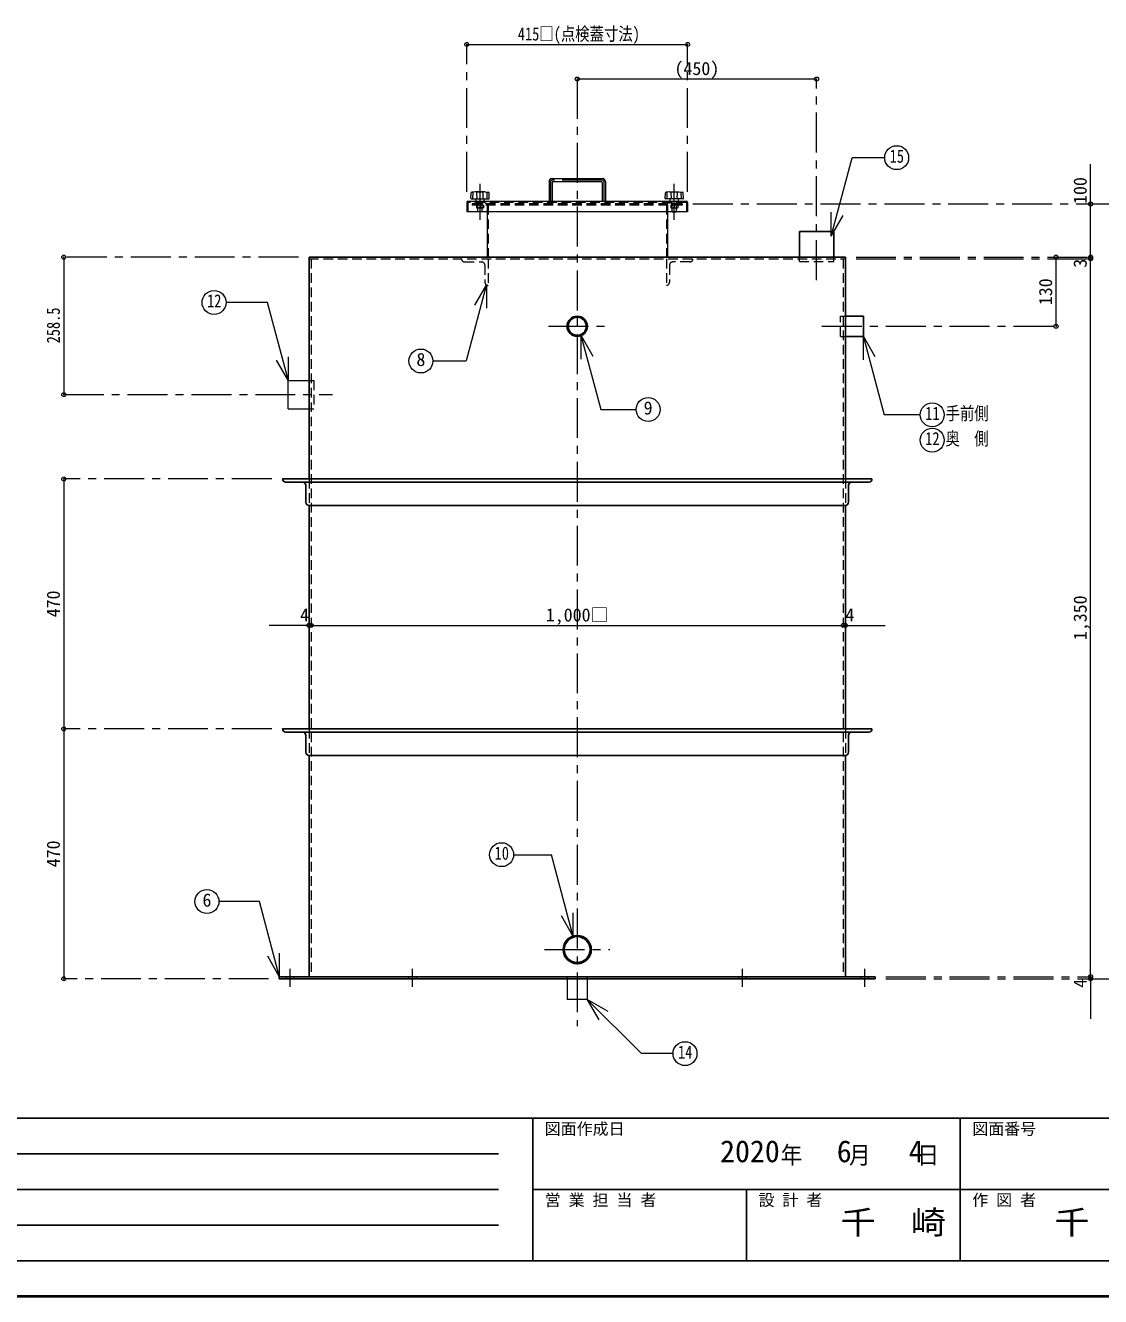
# Model space of a CAD drawing. Units: millimetres at full size, sheet at 1:15. Extents: x -3184 to 2891, y -2037 to 2178.
# Drawn here: x -1184 to 837, y -2037 to 353 of the extents above; entities that cross this region are included whole.
import ezdxf
from ezdxf.enums import TextEntityAlignment as Align

# ---------------------------------------------------------------- set-up
doc = ezdxf.new("R2010")
doc.units = ezdxf.units.MM
doc.header["$LTSCALE"] = 15
doc.header["$PDMODE"] = 32
doc.header["$PDSIZE"] = 7.5
doc.linetypes.add('CHAIN1', pattern=[8, 5, -1, 1, -1])
doc.linetypes.add('DASHED1', pattern=[1.8, 1.2, -0.6])
doc.layers.add('0-0', color=7, linetype='Continuous', lineweight=18)
doc.styles.add('ＭＳ ゴシック', font='')
doc.styles.get('ＭＳ ゴシック').set_extended_font_data('MS Gothic')

msp = doc.modelspace()

# ---------------------------------------------------------------- linework, layer by layer
at = {"layer": '0-0', "color": 4, "linetype": 'CHAIN1', "lineweight": 9}
for p, q in [((-354.2, 40.37), (-354.2, 317.37)), ((60.8, 40.37), (60.8, 317.37)), ((-146.7, 252.37), (-146.7, -1528.63)), ((303.3, -125.63), (303.3, 252.37)), ((-329.2, -12.63), (-329.2, 54.97)), ((-196.7, 59.37), (-196.7, 22.37)), ((-99.7, 62.37), (-193.7, 62.37)), ((-96.7, 59.37), (-96.7, 22.37)), ((35.8, -12.63), (35.8, 54.97)), ((70.8, 17.37), (883.3, 17.37)), ((-670.7, -82.63), (-1111.7, -82.63)), ((377.3, -82.63), (818.3, -82.63)), ((377.3, -85.63), (818.3, -85.63)), ((-200.7, -212.63), (-92.7, -212.63)), ((313.3, -212.63), (753.3, -212.63)), ((-1111.7, -341.13), (-606.7, -341.13)), ((-720.7, -499.63), (-1111.7, -499.63)), ((-720.7, -969.63), (-1111.7, -969.63)), ((-208.2, -1384.63), (-85.2, -1384.63)), ((-686.7, -1420.63), (-686.7, -1454.63)), ((-456.7, -1420.63), (-456.7, -1454.63)), ((163.3, -1420.63), (163.3, -1454.63)), ((393.3, -1420.63), (393.3, -1454.63)), ((-726.7, -1439.63), (-1111.7, -1439.63)), ((433.3, -1435.63), (818.3, -1435.63)), ((433.3, -1439.63), (883.3, -1439.63))]:
    msp.add_line(p, q, dxfattribs=at)
at = {"layer": '0-0', "color": 4, "lineweight": 9}
for p, q in [((-354.2, 317.37), (60.8, 317.37)), ((303.3, 252.37), (-146.7, 252.37)), ((818.3, -82.63), (818.3, 92.37)), ((-316.2, 2.37), (-316.2, -82.63)), ((22.8, 2.37), (22.8, -82.63)), ((-1111.7, -82.63), (-1111.7, -341.13)), ((753.3, -212.63), (753.3, -82.63)), ((818.3, -82.63), (818.3, -85.63)), ((818.3, -1435.63), (818.3, -85.63)), ((-646.7, -775.13), (-725.7, -775.13)), ((-646.7, -775.13), (353.3, -775.13)), ((353.3, -775.13), (432.3, -775.13)), ((818.3, -1435.63), (818.3, -1514.63))]:
    msp.add_line(p, q, dxfattribs=at)
at = {"layer": '0-0'}
for p, q in [((330.74, -42.99), (370.24, 104.43)), ((431.23, 104.43), (370.24, 104.43)), ((-199.7, 59.37), (-199.7, 22.37)), ((-193.7, 65.37), (-99.7, 65.37)), ((-193.7, 57.87), (-193.7, 22.37)), ((-192.2, 59.37), (-101.2, 59.37)), ((-99.7, 57.87), (-99.7, 22.37)), ((-93.7, 59.37), (-93.7, 22.37)), ((-346.37, 27.58), (-346.03, 38.1)), ((-345.97, 27.17), (-312.43, 27.17)), ((-338.61, 39.96), (-344.52, 39.65)), ((-342.75, 27.17), (-342.36, 38.81)), ((-320.21, 39.97), (-338.19, 39.97)), ((-336.83, 22.74), (-337.2, 27.17)), ((-334.69, 27.17), (-335.07, 38.81)), ((-323.72, 27.17), (-323.33, 38.81)), ((-321.57, 22.74), (-321.2, 27.17)), ((-319.79, 39.96), (-313.89, 39.65)), ((-315.65, 27.17), (-316.04, 38.81)), ((-312.03, 27.58), (-312.37, 38.1)), ((18.63, 27.58), (18.97, 38.1)), ((52.57, 27.17), (19.03, 27.17)), ((26.39, 39.96), (20.48, 39.65)), ((22.25, 27.17), (22.64, 38.81)), ((26.81, 39.97), (44.79, 39.97)), ((28.17, 22.74), (27.8, 27.17)), ((30.31, 27.17), (29.93, 38.81)), ((41.28, 27.17), (41.67, 38.81)), ((43.43, 22.74), (43.8, 27.17)), ((45.21, 39.96), (51.11, 39.65)), ((49.35, 27.17), (48.96, 38.81)), ((52.97, 27.58), (52.63, 38.1)), ((-354.2, 20.37), (-354.2, 2.37)), ((60.8, 2.37), (-354.2, 2.37)), ((-352.2, 22.37), (58.8, 22.37)), ((60.8, 20.37), (60.8, 2.37)), ((330.74, -42.99), (330.74, 2.01)), ((330.74, -42.99), (353.24, -4.02)), ((-317.1, -133.78), (-355.71, -277.87)), ((-317.1, -133.78), (-339.6, -172.76)), ((-317.1, -133.78), (-317.1, -178.78)), ((-728.73, -167.75), (-806.78, -167.75)), ((-689.25, -315.1), (-728.73, -167.75)), ((-139.94, -229.54), (-139.94, -274.54)), ((-139.94, -229.54), (-117.44, -268.51)), ((390.47, -230.41), (412.97, -269.38)), ((390.47, -230.41), (390.47, -275.41)), ((390.47, -230.41), (430.33, -379.17)), ((-689.25, -315.1), (-711.75, -276.12)), ((-689.25, -315.1), (-689.25, -270.1)), ((-417.96, -277.87), (-355.71, -277.87)), ((-689.7, -367.63), (-689.7, -314.63)), ((-689.7, -314.63), (-650.7, -314.63)), ((-689.7, -367.63), (-650.7, -367.63)), ((498.1, -379.17), (430.33, -379.17)), ((-266.3, -1206.2), (-195.3, -1206.2)), ((-154.01, -1360.29), (-195.3, -1206.2)), ((-744.01, -1294.38), (-820.12, -1294.38)), ((-705.99, -1436.27), (-744.01, -1294.38)), ((-154.01, -1360.29), (-176.51, -1321.32)), ((-154.01, -1360.29), (-154.01, -1315.29)), ((-705.99, -1436.27), (-728.49, -1397.3)), ((-705.99, -1436.27), (-705.99, -1391.27)), ((-165.7, -1439.63), (-165.7, -1478.63)), ((-127.7, -1439.63), (-127.7, -1478.63)), ((-127.7, -1478.63), (-165.7, -1478.63)), ((-128.41, -1477.91), (-89.44, -1500.41)), ((-128.41, -1477.91), (-105.91, -1516.88)), ((-128.41, -1477.91), (-26, -1580.31)), ((33.4, -1580.31), (-26, -1580.31))]:
    msp.add_line(p, q, dxfattribs=at)
at = {"layer": '0-0', "color": 4, "linetype": 'DASHED1', "lineweight": 9}
for p, q in [((-352.2, 19.37), (-352.2, 2.37)), ((57.8, 20.37), (-351.2, 20.37)), ((-344.2, 17.37), (-344.2, 15.37)), ((50.8, 17.37), (-344.2, 17.37)), ((50.8, 15.37), (-344.2, 15.37)), ((-339.2, 20.37), (-339.2, 17.37)), ((-335.7, 15.07), (-335.7, 10.37)), ((-334.2, 15.37), (-334.2, 22.37)), ((-333.2, 2.87), (-333.2, 22.37)), ((-325.2, 2.87), (-333.2, 2.87)), ((-332.7, 2.37), (-333.2, 2.87)), ((-329.2, 15.07), (-329.2, 10.37)), ((-325.2, 2.87), (-325.7, 2.37)), ((-325.2, 2.87), (-325.2, 22.37)), ((-324.2, 15.37), (-324.2, 22.37)), ((-322.95, 9.87), (-322.7, 10.37)), ((-322.7, 15.07), (-322.7, 10.37)), ((-319.2, 20.37), (-319.2, 17.37)), ((-316.2, 14.37), (-316.2, 2.37)), ((-314.2, 15.37), (-314.2, -85.63)), ((20.8, 15.37), (20.8, -85.63)), ((22.8, 14.37), (22.8, 2.37)), ((25.8, 20.37), (25.8, 17.37)), ((29.3, 15.07), (29.3, 10.37)), ((29.55, 9.87), (29.3, 10.37)), ((30.8, 15.37), (30.8, 22.37)), ((31.8, 2.87), (31.8, 22.37)), ((31.8, 2.87), (32.3, 2.37)), ((31.8, 2.87), (39.8, 2.87)), ((35.8, 15.07), (35.8, 10.37)), ((39.3, 2.37), (39.8, 2.87)), ((39.8, 2.87), (39.8, 22.37)), ((40.8, 15.37), (40.8, 22.37)), ((42.3, 15.07), (42.3, 10.37)), ((45.8, 20.37), (45.8, 17.37)), ((50.8, 17.37), (50.8, 15.37)), ((58.8, 19.37), (58.8, 2.37)), ((-650.7, -314.63), (-641.7, -314.63)), ((-641.7, -314.63), (-641.7, -367.63)), ((-650.7, -367.63), (-641.7, -367.63)), ((-693.7, -1435.63), (-693.7, -1439.63)), ((-679.7, -1435.63), (-679.7, -1439.63)), ((-165.7, -1439.63), (-165.7, -1435.63)), ((-127.7, -1439.63), (-127.7, -1435.63)), ((386.3, -1435.63), (386.3, -1439.63)), ((400.3, -1435.63), (400.3, -1439.63))]:
    msp.add_line(p, q, dxfattribs=at)
at = {"layer": '0-0', "color": 5, "lineweight": 25}
for p, q in [((270.8, -82.63), (270.8, -34.63)), ((-650.7, -82.63), (-650.7, -499.63)), ((-650.7, -82.63), (357.3, -82.63)), ((357.3, -82.63), (357.3, -499.63)), ((357.3, -193.63), (391.3, -193.63)), ((391.3, -231.63), (391.3, -193.63)), ((357.3, -231.63), (391.3, -231.63)), ((407.3, -499.63), (-700.7, -499.63)), ((401.3, -505.63), (-694.7, -505.63)), ((-656.7, -543.63), (-656.7, -511.63)), ((363.3, -543.63), (363.3, -511.63)), ((-650.7, -549.63), (-650.7, -969.63)), ((-650.7, -549.63), (357.3, -549.63)), ((357.3, -549.63), (357.3, -969.63)), ((407.3, -969.63), (-700.7, -969.63)), ((401.3, -975.63), (-694.7, -975.63)), ((-656.7, -1013.63), (-656.7, -981.63)), ((363.3, -1013.63), (363.3, -981.63)), ((-650.7, -1019.63), (-650.7, -1435.63)), ((-650.7, -1019.63), (357.3, -1019.63)), ((357.3, -1019.63), (357.3, -1435.63)), ((-706.7, -1435.63), (-706.7, -1439.63)), ((-706.7, -1435.63), (413.3, -1435.63)), ((-706.7, -1439.63), (413.3, -1439.63)), ((413.3, -1435.63), (413.3, -1439.63))]:
    msp.add_line(p, q, dxfattribs=at)
at = {"layer": '0-0', "linetype": 'DASHED1'}
for p, q in [((-650.7, -85.63), (357.3, -85.63)), ((-646.7, -85.63), (-646.7, -1435.63)), ((-358.2, -91.63), (-326.2, -91.63)), ((-314.2, -85.63), (-314.2, -135.63)), ((20.8, -85.63), (20.8, -135.63)), ((64.8, -91.63), (32.8, -91.63)), ((270.8, -90.63), (270.8, -82.63)), ((353.3, -85.63), (353.3, -1435.63)), ((-320.2, -97.63), (-320.2, -129.63)), ((26.8, -97.63), (26.8, -129.63)), ((348.3, -193.63), (357.3, -193.63)), ((348.3, -231.63), (348.3, -193.63)), ((348.3, -231.63), (357.3, -231.63)), ((-650.7, -499.63), (-650.7, -549.63)), ((357.3, -499.63), (357.3, -549.63)), ((-650.7, -969.63), (-650.7, -1019.63)), ((357.3, -969.63), (357.3, -1019.63)), ((-463.7, -1435.63), (-463.7, -1439.63)), ((-449.7, -1435.63), (-449.7, -1439.63)), ((156.3, -1435.63), (156.3, -1439.63)), ((170.3, -1435.63), (170.3, -1439.63))]:
    msp.add_line(p, q, dxfattribs=at)
at = {"layer": '0-0', "color": 6, "lineweight": 25}
for p, q in [((-3116.7, -1701.77), (2823.3, -1701.77)), ((-230.27, -1969.63), (-230.27, -1701.77)), ((573.3, -1701.77), (573.3, -1969.63)), ((-1687.42, -1768.74), (-294.56, -1768.74)), ((-294.56, -1835.7), (-1687.42, -1835.7)), ((2823.3, -1835.7), (-230.27, -1835.7)), ((171.51, -1969.63), (171.51, -1835.7)), ((-294.56, -1902.67), (-1687.42, -1902.67)), ((2823.3, -1969.63), (-3116.7, -1969.63))]:
    msp.add_line(p, q, dxfattribs=at)
at = {"layer": '0-0', "color": 1, "lineweight": 40}
msp.add_line((2890.8, -2037.13), (-3184.2, -2037.13), dxfattribs=at)
at = {"layer": '0-0', "color": 4, "linetype": 'DASHED1', "lineweight": 9}
for points in [[(-322.95, 9.87), (-335.45, 9.87), (-335.7, 10.37)], [(29.55, 9.87), (42.05, 9.87), (42.3, 10.37)]]:
    msp.add_lwpolyline(points, dxfattribs=at)
at = {"layer": '0-0', "color": 5, "lineweight": 25}
msp.add_lwpolyline([(335.8, -82.63), (335.8, -34.63), (270.8, -34.63)], dxfattribs=at)
at = {"layer": '0-0', "linetype": 'DASHED1'}
msp.add_lwpolyline([(270.8, -90.63), (335.8, -90.63), (335.8, -82.63)], dxfattribs=at)
at = {"layer": '0-0'}
msp.add_lwpolyline([(-139.94, -229.54), (-102.54, -369.1), (-35.93, -369.1)], dxfattribs=at)
at = {"layer": '0-0', "color": 4, "lineweight": 9}
msp.add_lwpolyline([(-1111.7, -499.63), (-1111.7, -969.63), (-1111.7, -1439.63)], dxfattribs=at)
at = {"layer": '0-0'}
for centre in [(453.73, 104.43), (-829.28, -167.75), (-440.46, -277.87), (-13.43, -369.1), (520.6, -379.17), (520.6, -426.67), (-288.8, -1206.2), (-842.62, -1294.38), (55.9, -1580.31)]:
    msp.add_circle(centre, 22.5, dxfattribs=at)
at = {"layer": '0-0', "color": 5, "lineweight": 25}
for centre, radius in [((-146.7, -212.63), 19), ((-146.7, -212.63), 17), ((-146.7, -1384.63), 26.5), ((-146.7, -1384.63), 24.3)]:
    msp.add_circle(centre, radius, dxfattribs=at)
at = {"layer": '0-0'}
for centre, radius, start, end in [((-193.7, 59.37), 6, 90, 180), ((-192.2, 57.87), 1.5, 90, 180), ((-101.2, 57.87), 1.5, 0, 90), ((-99.7, 59.37), 6, 0, 90), ((-345.97, 27.57), 0.4, 178.15415, 270), ((-344.43, 38.05), 1.6, 93.01913, 178.15415), ((-344.81, 37.51), 1.66, 93.02757, 128.73305), ((-344.74, 31.2), 7.97, 72.62002, 91.09064), ((-338.19, 31.97), 8, 90, 93.01913), ((-334.67, 38.82), 0.4, 97.29873, 181.90915), ((-329.2, -3.9), 43.47, 82.70127, 97.29873), ((-323.73, 38.82), 0.4, 358.09085, 82.70127), ((-320.21, 31.97), 8, 86.98087, 90), ((-313.66, 31.2), 7.97, 88.90936, 107.37998), ((-313.97, 38.05), 1.6, 1.84585, 86.98087), ((-313.6, 37.51), 1.66, 51.26695, 86.97243), ((-312.43, 27.57), 0.4, 270, 1.84585), ((19.03, 27.57), 0.4, 178.15415, 270), ((20.57, 38.05), 1.6, 93.01913, 178.15415), ((20.19, 37.51), 1.66, 93.02757, 128.73305), ((20.26, 31.2), 7.97, 72.62002, 91.09064), ((26.81, 31.97), 8, 90, 93.01913), ((30.33, 38.82), 0.4, 97.29873, 181.90915), ((35.8, -3.9), 43.47, 82.70127, 97.29873), ((41.27, 38.82), 0.4, 358.09085, 82.70127), ((44.79, 31.97), 8, 86.98087, 90), ((51.34, 31.2), 7.97, 88.90936, 107.37998), ((51.03, 38.05), 1.6, 1.84585, 86.98087), ((51.4, 37.51), 1.66, 51.26695, 86.97243), ((52.57, 27.57), 0.4, 270, 1.84585), ((-352.2, 20.37), 2, 90, 180), ((-336.43, 22.77), 0.4, 184.76364, 270), ((-321.97, 22.77), 0.4, 270, 355.23636), ((28.57, 22.77), 0.4, 184.76364, 270), ((43.03, 22.77), 0.4, 270, 355.23636), ((58.8, 20.37), 2, 0, 90)]:
    msp.add_arc(centre, radius, start, end, dxfattribs=at)
at = {"layer": '0-0', "color": 4, "linetype": 'CHAIN1', "lineweight": 9}
for centre, start, end in [((-193.7, 59.37), 90, 180), ((-99.7, 59.37), 0, 90)]:
    msp.add_arc(centre, 3, start, end, dxfattribs=at)
at = {"layer": '0-0', "color": 4, "linetype": 'DASHED1', "lineweight": 9}
for centre, radius, start, end in [((-351.2, 19.37), 1, 90, 180), ((-335.4, 15.07), 0.3, 90, 180), ((-339.38, 98.32), 88.54, 272.54473, 276.60311), ((-329.5, 15.07), 0.3, 0, 90), ((-328.9, 15.07), 0.3, 90, 180), ((-319.02, 98.32), 88.54, 263.39689, 267.45527), ((-323, 15.07), 0.3, 0, 90), ((-317.2, 14.37), 1, 0, 90), ((-316.2, 15.37), 2, 0, 90), ((22.8, 15.37), 2, 90, 180), ((23.8, 14.37), 1, 90, 180), ((29.6, 15.07), 0.3, 90, 180), ((25.62, 98.32), 88.54, 272.54473, 276.60311), ((35.5, 15.07), 0.3, 0, 90), ((36.1, 15.07), 0.3, 90, 180), ((45.98, 98.32), 88.54, 263.39689, 267.45527), ((42, 15.07), 0.3, 0, 90), ((57.8, 19.37), 1, 0, 90)]:
    msp.add_arc(centre, radius, start, end, dxfattribs=at)
at = {"layer": '0-0', "linetype": 'DASHED1'}
for centre, start, end in [((-358.2, -85.63), 180, 270), ((-326.2, -97.63), 0, 90), ((32.8, -97.63), 90, 180), ((64.8, -85.63), 270, 0), ((-314.2, -129.63), 180, 270), ((20.8, -129.63), 270, 0)]:
    msp.add_arc(centre, 6, start, end, dxfattribs=at)
at = {"layer": '0-0', "color": 5, "lineweight": 25}
for centre, start, end in [((-694.7, -499.63), 180, 270), ((401.3, -499.63), 270, 0), ((-662.7, -511.63), 0, 90), ((369.3, -511.63), 90, 180), ((-650.7, -543.63), 180, 270), ((357.3, -543.63), 270, 0), ((-694.7, -969.63), 180, 270), ((-662.7, -981.63), 0, 90), ((369.3, -981.63), 90, 180), ((401.3, -969.63), 270, 0), ((-650.7, -1013.63), 180, 270), ((357.3, -1013.63), 270, 0)]:
    msp.add_arc(centre, 6, start, end, dxfattribs=at)
at = {"layer": '0-0', "color": 1}
for p in [(-354.2, 317.37), (60.8, 317.37), (-146.7, 252.37), (303.3, 252.37), (818.3, 17.37), (-1111.7, -82.63), (753.3, -82.63), (818.3, -82.63), (818.3, -85.63), (753.3, -212.63), (-1111.7, -341.13), (-1111.7, -499.63), (-650.7, -775.13), (-646.7, -775.13), (353.3, -775.13), (357.3, -775.13), (-1111.7, -969.63), (818.3, -1435.63), (-1111.7, -1439.63), (818.3, -1439.63)]:
    msp.add_point(p, dxfattribs=at)

# ---------------------------------------------------------------- texts
at = {"layer": '0-0', "style": 'ＭＳ ゴシック'}
for s, height, width, p in [('415□(点検蓋寸法)', 24.74, 0.8, (-258.26, 317.37)), ('15', 24.74, 0.8, (440.6, 87.55)), ('12', 24.74, 0.8, (-842.41, -184.62)), ('11', 24.74, 0.8, (507.47, -396.05)), ('手前側', 24.74, 0.8, (545.6, -396.05)), ('12', 24.74, 0.8, (507.47, -443.55)), ('奥\u3000側', 24.74, 0.8, (545.6, -443.55)), ('10', 24.74, 0.8, (-301.93, -1223.08)), ('14', 24.74, 0.8, (42.78, -1597.19)), ('千\u3000崎', 43.99, 1.1, (348.3, -1932.67)), ('千\u3000崎', 43.99, 1.1, (750.08, -1932.67))]:
    msp.add_text(s, height=height, dxfattribs=dict(at, width=width)).set_placement(p, align=Align.BOTTOM_LEFT)
for s, height, p in [('(450)', 24.74, (36.11, 252.37)), ('8', 24.74, (-448.9, -294.75)), ('9', 24.74, (-21.87, -385.97)), ('4', 24.74, (-667.58, -775.13)), ('1,000□', 24.74, (-205.76, -775.13)), ('4', 24.74, (357.3, -775.13)), ('6', 24.74, (-851.06, -1311.25)), ('図面作成日', 21.99, (-207.77, -1739.27)), ('図面番号', 21.99, (595.8, -1739.27)), ('2020', 41.24, (121.8, -1796.86)), ('6', 41.24, (341.17, -1796.86)), ('4', 41.24, (476.17, -1796.86)), ('営 業 担 当 者', 21.99, (-207.77, -1873.2)), ('設 計 者', 21.99, (194.01, -1873.2)), ('作 図 者', 21.99, (595.8, -1873.2))]:
    msp.add_text(s, height=height, dxfattribs=at).set_placement(p, align=Align.BOTTOM_LEFT)
for s, p in [('100', (818.3, 17.37)), ('3', (818.3, -102.51)), ('130', (753.3, -172.94)), ('470', (-1111.7, -759.94)), ('1,350', (818.3, -802.82)), ('470', (-1111.7, -1229.94)), ('4', (818.3, -1456.51))]:
    msp.add_text(s, height=24.74, rotation=90, dxfattribs=at).set_placement(p, align=Align.BOTTOM_LEFT)
at = {"layer": '0-0', "style": 'ＭＳ ゴシック', "width": 0.8}
msp.add_text('258.5', height=24.74, rotation=90, dxfattribs=at).set_placement((-1111.7, -244.69), align=Align.BOTTOM_LEFT)
at = {"layer": '0-0', "insert": (235.8, -1791.24), "char_height": 32.99, "attachment_point": 7, "style": 'ＭＳ ゴシック'}
msp.add_mtext('\\T1.27;\\W0.9;年\\~\\~\\~月\\~\\~\\~日', dxfattribs=at)

doc.saveas('drawing.dxf')
